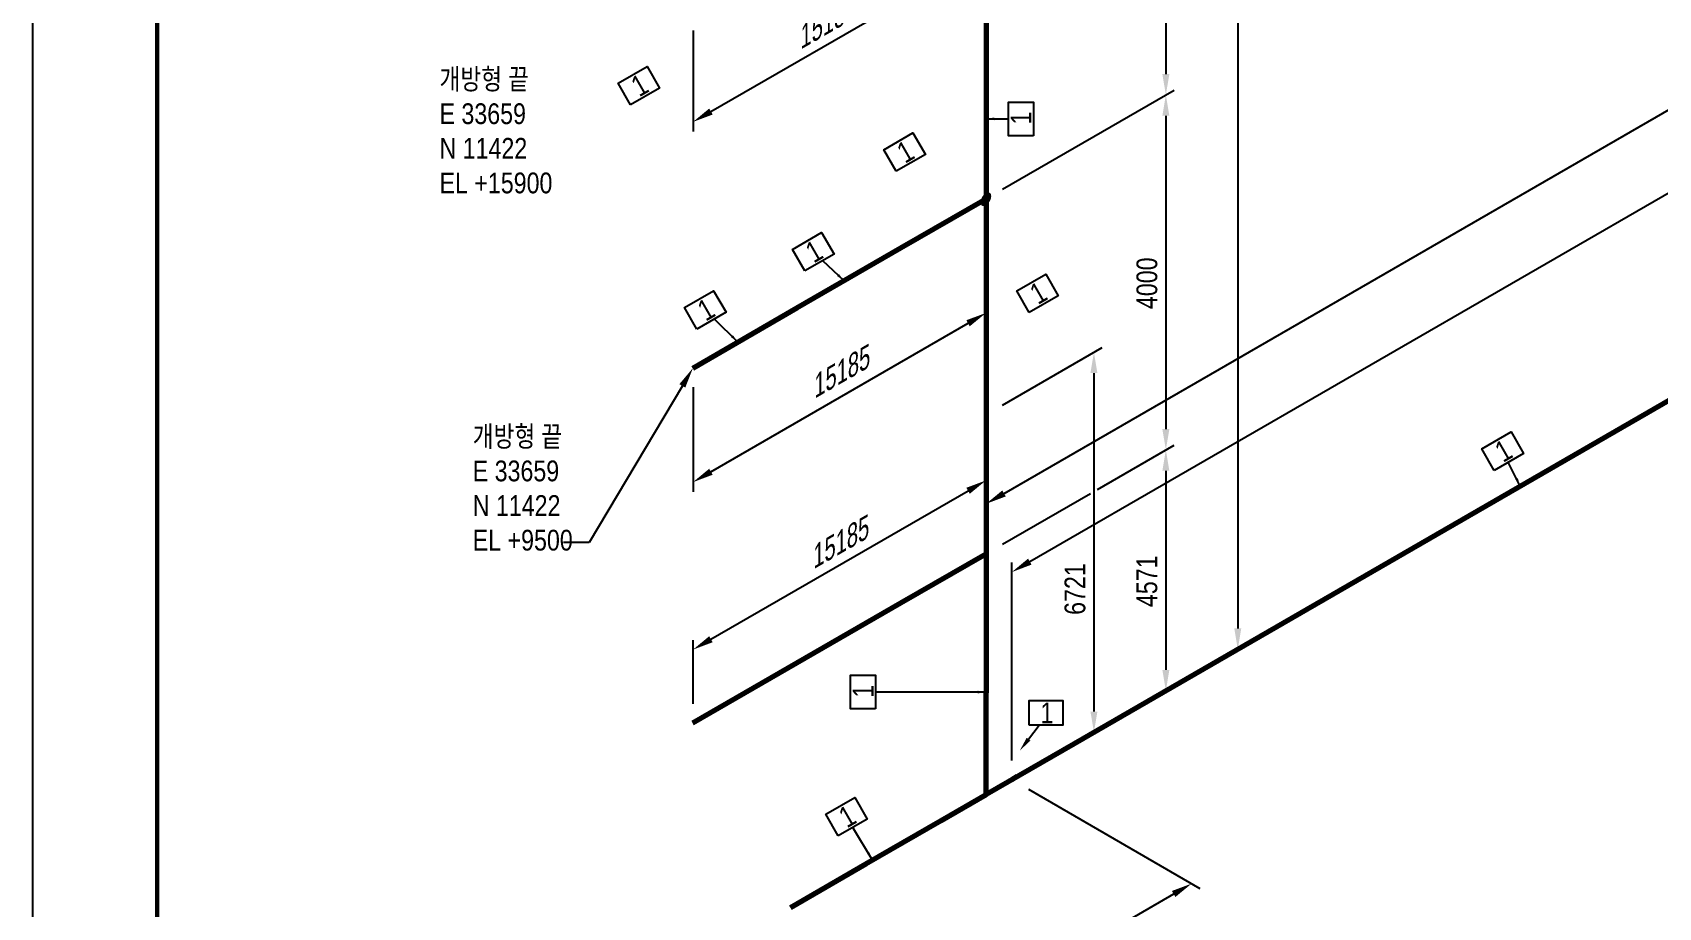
# Model space of a CAD drawing. Header units: millimetres. Extents: x 0 to 594, y 0 to 420.
# Drawn here: x 0 to 195.8, y 163.1 to 268.4 of the extents above; entities that cross this region are included whole.
import ezdxf
from ezdxf import colors
from ezdxf.entities.mleader import LeaderData, LeaderLine
from ezdxf.enums import TextEntityAlignment as Align
from ezdxf.math import Vec2, Vec3

# ---------------------------------------------------------------- set-up
doc = ezdxf.new("R2010")
doc.units = ezdxf.units.MM
doc.header["$LTSCALE"] = 0.25
for name, color, linetype in [('용접', 1, 'Continuous'), ('주석', 7, 'Continuous'), ('치수', 1, 'Continuous')]:
    doc.layers.add(name, color=color, linetype=linetype)
doc.layers.add('파이프', color=3, linetype='Continuous', lineweight=70)
doc.styles.add('AdskIsoAnnotation', font='arial.ttf', dxfattribs={"width": 0.8, "height": 1})
doc.styles.add('AdskIsoMetric', font='arial.ttf', dxfattribs={"width": 0.8, "height": 2.5})
doc.styles.add('AdskIsoMetric-30', font='arial.ttf', dxfattribs={"width": 0.8, "height": 2.5})
doc.styles.add('AdskIsoMetric30', font='arial.ttf', dxfattribs={"width": 0.8, "oblique": 30, "height": 2.5})
doc.styles.get("Standard").update_dxf_attribs({"font": 'arial.ttf'})
doc.dimstyles.new('AdskIsoMetric', dxfattribs={"dimtxt": 2.5, "dimasz": 2.5, "dimexe": 1, "dimexo": 2, "dimgap": 0.8, "dimtad": 1, "dimdec": 0, "dimrnd": 1, "dimzin": 0, "dimdsep": 46, "dimtxsty": 'AdskIsoMetric', "dimcen": 0, "dimclrt": 7, "dimadec": 0, "dimazin": 0, "dimtfac": 1, "dimtdec": 0, "dimtmove": 1, "dimatfit": 3, "dimfxl": 0, "dimfrac": 2, "dimtolj": 1, "dimtzin": 0, "dimarcsym": 0})

# ---------------------------------------------------------------- blocks, each defined once
blk = doc.blocks.new('*D38')
at = {"layer": 'Defpoints', "color": 0}
for p in [(353.42, 339.42), (353.42, 314.42), (117.91, 178.45)]:
    blk.add_point(p, dxfattribs=at)
at = {"layer": '치수', "color": 0, "lineweight": -2}
for p, q in [((353.42, 316.73), (353.42, 340.58)), ((120.07, 204.7), (351.26, 338.17)), ((117.91, 180.76), (117.91, 204.61))]:
    blk.add_line(p, q, dxfattribs=at)
at = {"layer": '치수', "color": 0}
for points in [[(351.05, 338.54), (351.46, 337.81), (353.42, 339.42)], [(119.86, 205.06), (120.28, 204.34), (117.91, 203.45)]]:
    blk.add_solid(points, dxfattribs=at)
at = {"layer": '치수', "color": 7, "insert": (235.66, 274.05), "char_height": 2.5, "attachment_point": 5, "rotation": 30, "style": 'AdskIsoMetric30'}
blk.add_mtext('\\A1;11349', dxfattribs=at)
blk = doc.blocks.new('*D39')
at = {"layer": 'Defpoints', "color": 0}
for p in [(353.42, 349.42), (353.42, 314.42), (114.8, 176.66)]:
    blk.add_point(p, dxfattribs=at)
at = {"layer": '치수', "color": 0, "lineweight": -2}
for p, q in [((353.42, 316.73), (353.42, 350.58)), ((116.97, 212.91), (351.26, 348.17))]:
    blk.add_line(p, q, dxfattribs=at)
at = {"layer": '치수', "color": 0}
for points in [[(351.05, 348.54), (351.46, 347.81), (353.42, 349.42)], [(116.76, 213.27), (117.17, 212.55), (114.8, 211.66)]]:
    blk.add_solid(points, dxfattribs=at)
at = {"layer": '치수', "color": 7, "insert": (234.11, 283.16), "char_height": 2.5, "attachment_point": 5, "rotation": 30, "style": 'AdskIsoMetric30'}
blk.add_mtext('\\A1;12008', dxfattribs=at)
blk = doc.blocks.new('*D40')
at = {"layer": 'Defpoints', "color": 0}
for p in [(114.8, 222.4), (127.79, 184.16), (114.8, 176.66)]:
    blk.add_point(p, dxfattribs=at)
at = {"layer": '치수', "color": 0, "lineweight": -2}
for p, q in [((116.8, 223.55), (128.79, 230.47)), ((127.79, 227.4), (127.79, 186.66))]:
    blk.add_line(p, q, dxfattribs=at)
at = {"layer": '치수', "color": 0}
for points in [[(127.37, 227.4), (128.21, 227.4), (127.79, 229.9)], [(127.37, 186.66), (128.21, 186.66), (127.79, 184.16)]]:
    blk.add_solid(points, dxfattribs=at)
at = {"layer": '치수', "color": 7, "insert": (125.52, 201.4), "char_height": 2.5, "attachment_point": 5, "rotation": 90, "style": 'AdskIsoMetric-30'}
blk.add_mtext('\\A1;6721', dxfattribs=at)
blk = doc.blocks.new('*D44')
at = {"layer": 'Defpoints', "color": 0}
for p in [(114.8, 291.33), (136.45, 260.88), (114.8, 248.38)]:
    blk.add_point(p, dxfattribs=at)
at = {"layer": '치수', "color": 0, "lineweight": -2}
for p, q in [((116.8, 292.49), (137.45, 304.41)), ((136.45, 301.33), (136.45, 263.38)), ((116.8, 249.53), (137.45, 261.46))]:
    blk.add_line(p, q, dxfattribs=at)
at = {"layer": '치수', "color": 0}
for points in [[(136.03, 301.33), (136.87, 301.33), (136.45, 303.83)], [(136.03, 263.38), (136.87, 263.38), (136.45, 260.88)]]:
    blk.add_solid(points, dxfattribs=at)
at = {"layer": '치수', "color": 7, "insert": (134.18, 281.05), "char_height": 2.5, "attachment_point": 5, "rotation": 90, "style": 'AdskIsoMetric-30'}
blk.add_mtext('\\A1;6400', dxfattribs=at)
blk = doc.blocks.new('*D45')
at = {"layer": 'Defpoints', "color": 0}
for p in [(114.8, 248.38), (136.45, 218.15), (114.8, 205.65)]:
    blk.add_point(p, dxfattribs=at)
at = {"layer": '치수', "color": 0, "lineweight": -2}
for p, q in [((116.8, 249.53), (137.45, 261.46)), ((136.45, 258.38), (136.45, 220.65)), ((128.22, 213.4), (137.45, 218.73)), ((116.8, 206.8), (127.36, 212.9))]:
    blk.add_line(p, q, dxfattribs=at)
at = {"layer": '치수', "color": 0}
for points in [[(136.03, 258.38), (136.87, 258.38), (136.45, 260.88)], [(136.03, 220.65), (136.87, 220.65), (136.45, 218.15)]]:
    blk.add_solid(points, dxfattribs=at)
at = {"layer": '치수', "color": 7, "insert": (134.18, 238.21), "char_height": 2.5, "attachment_point": 5, "rotation": 90, "style": 'AdskIsoMetric-30'}
blk.add_mtext('\\A1;4000', dxfattribs=at)
blk = doc.blocks.new('*D46')
at = {"layer": 'Defpoints', "color": 0}
for p in [(114.8, 205.65), (136.45, 189.16), (114.8, 176.66)]:
    blk.add_point(p, dxfattribs=at)
at = {"layer": '치수', "color": 0, "lineweight": -2}
for p, q in [((128.22, 213.4), (137.45, 218.73)), ((136.45, 215.65), (136.45, 191.66)), ((116.8, 206.8), (127.36, 212.9))]:
    blk.add_line(p, q, dxfattribs=at)
at = {"layer": '치수', "color": 0}
for points in [[(136.03, 215.65), (136.87, 215.65), (136.45, 218.15)], [(136.03, 191.66), (136.87, 191.66), (136.45, 189.16)]]:
    blk.add_solid(points, dxfattribs=at)
at = {"layer": '치수', "color": 7, "insert": (134.18, 202.34), "char_height": 2.5, "attachment_point": 5, "rotation": 90, "style": 'AdskIsoMetric-30'}
blk.add_mtext('\\A1;4571', dxfattribs=at)
blk = doc.blocks.new('*D47')
at = {"layer": 'Defpoints', "color": 0}
for p in [(114.8, 355.99), (145.11, 194.16), (114.8, 176.66)]:
    blk.add_point(p, dxfattribs=at)
at = {"layer": '치수', "color": 0, "lineweight": -2}
for p, q in [((116.8, 357.15), (146.11, 374.07)), ((145.11, 370.99), (145.11, 196.66))]:
    blk.add_line(p, q, dxfattribs=at)
at = {"layer": '치수', "color": 0}
for points in [[(144.69, 370.99), (145.53, 370.99), (145.11, 373.49)], [(144.69, 196.66), (145.53, 196.66), (145.11, 194.16)]]:
    blk.add_solid(points, dxfattribs=at)
at = {"layer": '치수', "color": 7, "insert": (142.84, 282.52), "char_height": 2.5, "attachment_point": 5, "rotation": 90, "style": 'AdskIsoMetric-30'}
blk.add_mtext('\\A1;26971', dxfattribs=at)
blk = doc.blocks.new('*D51')
at = {"layer": 'Defpoints', "color": 0}
for p in [(114.8, 291.33), (114.8, 278), (79.52, 270.96)]:
    blk.add_point(p, dxfattribs=at)
at = {"layer": '치수', "color": 0, "lineweight": -2}
for p, q in [((81.68, 258.88), (112.63, 276.75)), ((79.52, 268.65), (79.52, 256.48))]:
    blk.add_line(p, q, dxfattribs=at)
at = {"layer": '치수', "color": 0}
for points in [[(112.43, 277.11), (112.84, 276.39), (114.8, 278)], [(81.47, 259.24), (81.89, 258.52), (79.52, 257.63)]]:
    blk.add_solid(points, dxfattribs=at)
at = {"layer": '치수', "color": 7, "insert": (95.22, 269.34), "char_height": 2.5, "attachment_point": 5, "rotation": 30, "style": 'AdskIsoMetric30'}
blk.add_mtext('\\A1;15185', dxfattribs=at)
blk = doc.blocks.new('*D52')
at = {"layer": 'Defpoints', "color": 0}
for p in [(114.8, 248.38), (114.8, 234.64), (79.52, 228.01)]:
    blk.add_point(p, dxfattribs=at)
at = {"layer": '치수', "color": 0, "lineweight": -2}
for p, q in [((81.68, 215.52), (112.63, 233.39)), ((79.52, 225.7), (79.52, 213.12))]:
    blk.add_line(p, q, dxfattribs=at)
at = {"layer": '치수', "color": 0}
for points in [[(112.43, 233.76), (112.84, 233.03), (114.8, 234.64)], [(81.47, 215.88), (81.89, 215.16), (79.52, 214.27)]]:
    blk.add_solid(points, dxfattribs=at)
at = {"layer": '치수', "color": 7, "insert": (96.88, 227.3), "char_height": 2.5, "attachment_point": 5, "rotation": 30, "style": 'AdskIsoMetric30'}
blk.add_mtext('\\A1;15185', dxfattribs=at)
blk = doc.blocks.new('*D53')
at = {"layer": 'Defpoints', "color": 0}
for p in [(114.8, 214.48), (114.8, 205.65), (79.52, 185.28)]:
    blk.add_point(p, dxfattribs=at)
at = {"layer": '치수', "color": 0, "lineweight": -2}
for p, q in [((81.68, 195.36), (112.63, 213.23)), ((79.52, 187.59), (79.52, 195.26))]:
    blk.add_line(p, q, dxfattribs=at)
at = {"layer": '치수', "color": 0}
for points in [[(112.43, 213.59), (112.84, 212.87), (114.8, 214.48)], [(81.47, 195.72), (81.89, 195), (79.52, 194.11)]]:
    blk.add_solid(points, dxfattribs=at)
at = {"layer": '치수', "color": 7, "insert": (96.76, 206.77), "char_height": 2.5, "attachment_point": 5, "rotation": 30, "style": 'AdskIsoMetric30'}
blk.add_mtext('\\A1;15185', dxfattribs=at)
blk = doc.blocks.new('*D54')
at = {"layer": 'Defpoints', "color": 0}
for p in [(117.91, 178.45), (139.56, 165.95), (80.66, 156.95)]:
    blk.add_point(p, dxfattribs=at)
at = {"layer": '치수', "color": 0, "lineweight": -2}
for p, q in [((119.91, 177.3), (140.56, 165.37)), ((104.48, 145.7), (137.39, 164.7)), ((82.66, 155.79), (103.32, 143.87))]:
    blk.add_line(p, q, dxfattribs=at)
at = {"layer": '치수', "color": 0}
for points in [[(137.18, 165.06), (137.6, 164.34), (139.56, 165.95)], [(104.27, 146.06), (104.69, 145.34), (102.32, 144.45)]]:
    blk.add_solid(points, dxfattribs=at)
at = {"layer": '치수', "color": 7, "insert": (116.69, 155.37), "char_height": 2.5, "attachment_point": 5, "rotation": 30, "style": 'AdskIsoMetric-30'}
blk.add_mtext('\\A1;15844', dxfattribs=at)
blk = doc.blocks.new('절곡부-4-Iso2DSkew90')
at = {"color": 0, "linetype": 'ByBlock', "lineweight": -2, "extrusion": (-0.707107, 0.408248, -0.57735)}
for p, q in [((0, 0), (0, 12.25)), ((10.61, 6.12), (0, 0)), ((0, 0), (0, 0))]:
    blk.add_line(p, q, dxfattribs=at)
blk = doc.blocks.new('Weld-1-IsoLeft')
blk.add_hatch(color=256).paths.add_polyline_path([(-0.0293, 0.019), (-0.0343, 0.0155), (-0.0383, 0.0116), (-0.041, 0.0073), (-0.0424, 0.0028), (-0.0424, -0.0017), (-0.041, -0.0062), (-0.0383, -0.0105), (-0.0343, -0.0145), (-0.0293, -0.0179), (-0.0232, -0.0209), (-0.0164, -0.0231), (-0.009, -0.0247), (-0.0012, -0.0255), (0.0067, -0.0255), (0.0145, -0.0247), (0.0219, -0.0231), (0.0287, -0.0209), (0.0348, -0.0179), (0.0398, -0.0145), (0.0438, -0.0105), (0.0465, -0.0062), (0.0479, -0.0017), (0.0479, 0.0028), (0.0465, 0.0073), (0.0438, 0.0116), (0.0398, 0.0155), (0.0348, 0.019), (0.0287, 0.022), (0.0219, 0.0242), (0.0145, 0.0258), (0.0067, 0.0266), (-0.0012, 0.0266), (-0.009, 0.0258), (-0.0164, 0.0242), (-0.0232, 0.022)], is_closed=False, flags=0)
blk = doc.blocks.new('Weld-1-Iso2DSkew90')
blk.add_hatch(color=256).paths.add_polyline_path([(-0.65, -0.37), (-0.56, -0.32), (-0.45, -0.26), (-0.34, -0.19), (-0.21, -0.12), (-0.07, -0.04), (0.06, 0.04), (0.2, 0.11), (0.33, 0.19), (0.44, 0.26), (0.55, 0.32), (0.64, 0.37), (0.7, 0.41), (0.75, 0.43), (0.77, 0.45), (0.77, 0.45), (0.75, 0.43), (0.7, 0.4), (0.63, 0.37), (0.54, 0.31), (0.44, 0.25), (0.32, 0.18), (0.19, 0.11), (0.06, 0.03), (-0.08, -0.05), (-0.21, -0.12), (-0.34, -0.2), (-0.46, -0.27), (-0.57, -0.33), (-0.65, -0.38), (-0.72, -0.42), (-0.77, -0.44), (-0.79, -0.46), (-0.79, -0.46), (-0.76, -0.44), (-0.72, -0.41)], is_closed=False, flags=0)
blk = doc.blocks.new('AnnoRect')
at = {"color": 0, "linetype": 'ByBlock', "lineweight": -2}
blk.add_wipeout([(-0.81, -0.6), (-0.81, 0.6), (0.81, 0.6), (0.81, -0.6)], dxfattribs=at)
blk.add_lwpolyline([(-0.81, -0.6), (-0.81, 0.6), (0.81, 0.6), (0.81, -0.6)], close=True, dxfattribs=at)
at = {"color": 0, "linetype": 'ByBlock', "lineweight": -2, "style": 'AdskIsoAnnotation', "width": 0.8}
blk.add_attdef('XX', text='', height=1, dxfattribs=at).set_placement((0, 0), align=Align.MIDDLE_CENTER)

msp = doc.modelspace()

# ---------------------------------------------------------------- linework, layer by layer
at = {"layer": '파이프'}
for points in [[(114.7999, 274.3609), (114.7999, 222.3958)], [(104.5476, 242.4591), (114.7999, 248.3783)], [(234.1102, 245.5406), (125.4065, 182.7805)], [(92.0313, 235.2329), (104.5476, 242.4591)], [(79.515, 228.0066), (92.0313, 235.2329)], [(114.7999, 222.3958), (114.7999, 188.9042)], [(104.5476, 199.7308), (114.7999, 205.65)], [(92.0313, 192.5045), (104.5476, 199.7308)], [(79.515, 185.2783), (92.0313, 192.5045)], [(118.5658, 178.831), (117.9065, 178.4503)], [(109.4004, 173.5393), (114.8, 176.6568)], [(100.336, 168.3059), (109.4004, 173.5393)], [(91.2715, 163.0726), (100.336, 168.3059)]]:
    msp.add_lwpolyline(points, dxfattribs=at)

# ---------------------------------------------------------------- block references
at = {"layer": '용접', "xscale": 20, "yscale": 20, "zscale": 20, "rotation": 240.0000000001966}
msp.add_blockref('Weld-1-IsoLeft', (114.7999, 248.3783), dxfattribs=at)
at = {"layer": '용접'}
msp.add_blockref('Weld-1-Iso2DSkew90', (117.9065, 178.4503), dxfattribs=at)
at = {"layer": '주석'}
ref = msp.add_blockref('AnnoRect', (73, 262), dxfattribs=dict(at, xscale=2.5, yscale=2.5, zscale=2.5, rotation=30.00000000005867))
ref.add_attrib('XX_001', '1', (73.0451, 260.5767), dxfattribs={"layer": '0', "color": 0, "linetype": 'ByBlock', "lineweight": -2, "height": 2.5, "rotation": 30, "style": 'AdskIsoAnnotation', "width": 0.8})
at = {"layer": '파이프'}
msp.add_blockref('절곡부-4-Iso2DSkew90', (114.7999, 176.6567), dxfattribs=at)

# ---------------------------------------------------------------- texts
at = {"layer": '주석', "char_height": 2.5, "attachment_point": 7, "style": 'AdskIsoAnnotation'}
for s, insert in [('{\\fGulim|b0|i0|c129|p50;개방형 끝\\P}E 33659\\PN 11422\\PEL +15900', (49, 249)), ('{\\fGulim|b0|i0|c129|p50;개방형 끝\\P}E 33659\\PN 11422\\PEL +9500', (53, 206))]:
    msp.add_mtext(s, dxfattribs=dict(at, insert=insert))

# ---------------------------------------------------------------- dimensions: what is measured, and where the dimension line sits
at = {"layer": '치수'}
for base, p1, p2, angle, text, override, picture, middle in [((145.1108, 194.1567), (114.7999, 355.9903), (114.7999, 176.6567), 270, '26971', {"dimtad": 0, "dimlfac": 150.396806, "dimtxsty": 'AdskIsoMetric-30', "dimse1": 0, "dimse2": 1, "dimsd1": 0, "dimsd2": 0, "dimtmove": 1}, '*D47', (142.8445, 282.5151)), ((353.4206, 349.4244), (114.7999, 176.6567), (353.4206, 314.4244), 30, '12008', {"dimtad": 0, "dimlfac": 43.581167, "dimtxsty": 'AdskIsoMetric30', "dimse1": 1, "dimse2": 0, "dimsd1": 0, "dimsd2": 0, "dimtmove": 1}, '*D39', (234.1102, 283.1584)), ((353.4206, 339.4244), (117.9065, 178.4503), (353.4206, 314.4244), 30, '11349', {"dimtad": 0, "dimlfac": 41.732743, "dimtxsty": 'AdskIsoMetric30', "dimse1": 0, "dimse2": 0, "dimsd1": 0, "dimsd2": 0, "dimtmove": 1}, '*D38', (235.6635, 274.0543)), ((136.4506, 260.8783), (114.7999, 291.3327), (114.7999, 248.3783), 270, '6400', {"dimtad": 0, "dimlfac": 148.995238, "dimtxsty": 'AdskIsoMetric-30', "dimse1": 0, "dimse2": 0, "dimsd1": 0, "dimsd2": 0, "dimtmove": 1}, '*D44', (134.1843, 281.0471)), ((114.7999, 278.0022), (79.515, 270.961), (114.7999, 291.3327), 30, '15185', {"dimtad": 0, "dimlfac": 372.703005, "dimtxsty": 'AdskIsoMetric30', "dimse1": 0, "dimse2": 1, "dimsd1": 0, "dimsd2": 0, "dimtmove": 1}, '*D51', (95.2235, 269.3377)), ((136.4506, 218.15), (114.7999, 248.3783), (114.7999, 205.65), 270, '4000', {"dimtad": 0, "dimlfac": 93.614679, "dimtxsty": 'AdskIsoMetric-30', "dimse1": 0, "dimse2": 0, "dimsd1": 0, "dimsd2": 0, "dimtmove": 1}, '*D45', (134.1843, 238.2057)), ((114.7999, 234.6443), (79.515, 228.0066), (114.7999, 248.3783), 30, '15185', {"dimtad": 0, "dimlfac": 372.703005, "dimtxsty": 'AdskIsoMetric30', "dimse1": 0, "dimse2": 1, "dimsd1": 0, "dimsd2": 0, "dimtmove": 1}, '*D52', (96.8752, 227.2981)), ((127.7903, 184.1567), (114.7999, 222.3958), (114.7999, 176.6567), 270, '6721', {"dimtad": 0, "dimlfac": 146.946445, "dimtxsty": 'AdskIsoMetric-30', "dimse1": 0, "dimse2": 1, "dimsd1": 0, "dimsd2": 0, "dimtmove": 1}, '*D40', (125.524, 201.3998)), ((136.4506, 189.1567), (114.7999, 205.65), (114.7999, 176.6567), 270, '4571', {"dimtad": 0, "dimlfac": 157.664085, "dimtxsty": 'AdskIsoMetric-30', "dimse1": 0, "dimse2": 1, "dimsd1": 0, "dimsd2": 0, "dimtmove": 1}, '*D46', (134.1843, 202.3449)), ((114.7999, 214.4815), (79.515, 185.2783), (114.7999, 205.65), 30, '15185', {"dimtad": 0, "dimlfac": 372.703005, "dimtxsty": 'AdskIsoMetric30', "dimse2": 1}, '*D53', (96.7637, 206.769)), ((139.5572, 165.9503), (80.6649, 156.9488), (117.9065, 178.4503), 30, '15844', {"dimtad": 0, "dimlfac": 368.445197, "dimtxsty": 'AdskIsoMetric-30', "dimse1": 0, "dimse2": 0, "dimsd1": 0, "dimsd2": 0, "dimtmove": 1}, '*D54', (116.6895, 155.3655))]:
    dim = msp.add_linear_dim(base=base, p1=p1, p2=p2, angle=angle, text=text, dimstyle='AdskIsoMetric', override=override, dxfattribs=at)
    dim.commit()
    dim.dimension.update_dxf_attribs({"geometry": picture, "text_midpoint": middle, "dimtype": 160})

# ---------------------------------------------------------------- leaders
at = {"layer": '주석'}
ml = msp.add_multileader_mtext('Standard', dxfattribs=at)
ml.set_content('')
ml.set_leader_properties()
ml.build(insert=Vec2(0, 0))
ml.multileader.update_dxf_attribs({"dogleg_length": 0, "arrow_head_size": 0})
ctx = ml.context
ctx.base_point, ctx.arrow_head_size = Vec3(117.5, 258), 0
notes = []
notes.append((ctx, [(0, (1, 1, 0), (117.5, 258), (-1, 0), 0, [(0, [(114.7999, 258)], 0, [])])]))
ctx.mtext, ml.multileader.dxf.content_type = None, 0
ml = msp.add_multileader_mtext('Standard', dxfattribs=at)
ml.set_content('')
ml.set_leader_properties()
ml.build(insert=Vec2(0, 0))
ml.multileader.update_dxf_attribs({"dogleg_length": 0, "arrow_head_size": 0})
ctx = ml.context
ctx.base_point, ctx.arrow_head_size = Vec3(95.14, 240.9262), 0
notes.append((ctx, [(0, (1, 1, 0), (95.14, 240.9262), (-1, 0), 0, [(0, [(97.706, 238.5092)], 0, [])])]))
ctx.mtext, ml.multileader.dxf.content_type = None, 0
ml = msp.add_multileader_mtext('Standard', dxfattribs=at)
ml.set_content('')
ml.set_leader_properties()
ml.build(insert=Vec2(0, 0))
ml.multileader.update_dxf_attribs({"dogleg_length": 0, "arrow_head_size": 0})
ctx = ml.context
ctx.base_point, ctx.arrow_head_size = Vec3(82.1079, 233.9076), 0
notes.append((ctx, [(0, (1, 1, 0), (82.1079, 233.9076), (-1, 0), 0, [(0, [(84.9249, 231.13)], 0, [])])]))
ctx.mtext, ml.multileader.dxf.content_type = None, 0
ml = msp.add_multileader_mtext('Standard', dxfattribs=at)
ml.set_content('')
ml.set_leader_properties()
ml.build(insert=Vec2(0, 0))
ml.multileader.update_dxf_attribs({"dogleg_length": 3.0619, "arrow_head_size": 2.5})
ctx = ml.context
ctx.base_point, ctx.arrow_head_size = Vec3(63.9381, 207), 2.5
notes.append((ctx, [(0, (1, 1, 0), (67, 207), (-1, 0), 3.0619, [(0, [(79.515, 228.0066)], 0, [])])]))
ctx.mtext, ml.multileader.dxf.content_type = None, 0
ml = msp.add_multileader_mtext('Standard', dxfattribs=at)
ml.set_content('')
ml.set_leader_properties()
ml.build(insert=Vec2(0, 0))
ml.multileader.update_dxf_attribs({"dogleg_length": 0, "arrow_head_size": 0})
ctx = ml.context
ctx.base_point, ctx.arrow_head_size = Vec3(177.676, 216.6583), 0
notes.append((ctx, [(0, (1, 1, 0), (177.676, 216.6583), (-1, 0), 0, [(0, [(179.1201, 213.792)], 0, [])])]))
ctx.mtext, ml.multileader.dxf.content_type = None, 0
ml = msp.add_multileader_mtext('Standard', dxfattribs=at)
ml.set_content('')
ml.set_leader_properties()
ml.build(insert=Vec2(0, 0))
ml.multileader.update_dxf_attribs({"dogleg_length": 0, "arrow_head_size": 0})
ctx = ml.context
ctx.base_point, ctx.arrow_head_size = Vec3(101.5, 189), 0
notes.append((ctx, [(0, (1, 1, 0), (101.5, 189), (-1, 0), 0, [(0, [(114.7999, 189)], 0, [])])]))
ctx.mtext, ml.multileader.dxf.content_type = None, 0
ml = msp.add_multileader_mtext('Standard', dxfattribs=at)
ml.set_content('')
ml.set_leader_properties()
ml.build(insert=Vec2(0, 0))
ml.multileader.update_dxf_attribs({"dogleg_length": 0, "arrow_head_size": 1.7231})
ctx = ml.context
ctx.base_point, ctx.arrow_head_size = Vec3(121.2, 185), 1.7231
notes.append((ctx, [(0, (1, 1, 0), (121.2, 185), (-1, 0), 0, [(0, [(118.8695, 181.9618)], 0, [])])]))
ctx.mtext, ml.multileader.dxf.content_type = None, 0
ml = msp.add_multileader_mtext('Standard', dxfattribs=at)
ml.set_content('')
ml.set_leader_properties()
ml.build(insert=Vec2(0, 0))
ml.multileader.update_dxf_attribs({"dogleg_length": 0, "arrow_head_size": 0})
ctx = ml.context
ctx.base_point, ctx.arrow_head_size = Vec3(98.7709, 172.713), 0
notes.append((ctx, [(0, (1, 1, 0), (98.7709, 172.713), (-1, 0), 0, [(0, [(101.1345, 168.767)], 0, [])])]))
ctx.mtext, ml.multileader.dxf.content_type = None, 0
for ctx, leaders in notes:
    for number, flags, end, landing, length, lines in leaders:
        leader = LeaderData()
        leader.index, (leader.has_last_leader_line, leader.has_dogleg_vector, leader.attachment_direction) = number, flags
        leader.last_leader_point, leader.dogleg_vector, leader.dogleg_length = Vec3(end), Vec3(landing), length
        for number, points, colour, breaks in lines:
            line = LeaderLine()
            line.index, line.vertices, line.color, line.breaks = number, Vec3.list(points), colors.encode_raw_color(colour), breaks
            leader.lines.append(line)
        ctx.leaders.append(leader)

# ---------------------------------------------------------------- next in the draw order: block references
ref = msp.add_blockref('AnnoRect', (119, 258), dxfattribs=dict(at, xscale=2.500000000000001, yscale=2.500000000000001, zscale=2.500000000000001, rotation=90.0000000000522))
ref.add_attrib('XX_001', '1', (120.2551, 257.3274), dxfattribs={"layer": '0', "color": 0, "linetype": 'ByBlock', "lineweight": -2, "height": 2.5, "rotation": 90, "style": 'AdskIsoAnnotation', "width": 0.8})
ref = msp.add_blockref('AnnoRect', (105, 254), dxfattribs=dict(at, xscale=2.5, yscale=2.5, zscale=2.5, rotation=30.00000000005867))
ref.add_attrib('XX_001', '1', (105.0451, 252.5767), dxfattribs={"layer": '0', "color": 0, "linetype": 'ByBlock', "lineweight": -2, "height": 2.5, "rotation": 30, "style": 'AdskIsoAnnotation', "width": 0.8})
ref = msp.add_blockref('AnnoRect', (94, 242), dxfattribs=dict(at, xscale=2.5, yscale=2.5, zscale=2.5, rotation=30.00000000005527))
ref.add_attrib('XX_001', '1', (94.0451, 240.5767), dxfattribs={"layer": '0', "color": 0, "linetype": 'ByBlock', "lineweight": -2, "height": 2.5, "rotation": 30, "style": 'AdskIsoAnnotation', "width": 0.8})
ref = msp.add_blockref('AnnoRect', (121, 237), dxfattribs=dict(at, xscale=2.5, yscale=2.5, zscale=2.5, rotation=30.00000000005527))
ref.add_attrib('XX_001', '1', (121.0451, 235.5767), dxfattribs={"layer": '0', "color": 0, "linetype": 'ByBlock', "lineweight": -2, "height": 2.5, "rotation": 30, "style": 'AdskIsoAnnotation', "width": 0.8})
ref = msp.add_blockref('AnnoRect', (81, 235), dxfattribs=dict(at, xscale=2.5, yscale=2.5, zscale=2.5, rotation=30.00000000005527))
ref.add_attrib('XX_001', '1', (81.0451, 233.5767), dxfattribs={"layer": '0', "color": 0, "linetype": 'ByBlock', "lineweight": -2, "height": 2.5, "rotation": 30, "style": 'AdskIsoAnnotation', "width": 0.8})
ref = msp.add_blockref('AnnoRect', (177, 218), dxfattribs=dict(at, xscale=2.500000000000001, yscale=2.500000000000001, zscale=2.500000000000001, rotation=29.9999999999986))
ref.add_attrib('XX_001', '1', (177.0451, 216.5767), dxfattribs={"layer": '0', "color": 0, "linetype": 'ByBlock', "lineweight": -2, "height": 2.5, "rotation": 30, "style": 'AdskIsoAnnotation', "width": 0.8})
ref = msp.add_blockref('AnnoRect', (100, 189), dxfattribs=dict(at, xscale=2.500000000000001, yscale=2.500000000000001, zscale=2.500000000000001, rotation=90.0000000000522))
ref.add_attrib('XX_001', '1', (101.2551, 188.3274), dxfattribs={"layer": '0', "color": 0, "linetype": 'ByBlock', "lineweight": -2, "height": 2.5, "rotation": 90, "style": 'AdskIsoAnnotation', "width": 0.8})
ref = msp.add_blockref('AnnoRect', (122.0238, 186.5), dxfattribs=dict(at, xscale=2.5, yscale=2.5, zscale=2.5))
ref.add_attrib('XX_001', '1', (121.3512, 185.2449), dxfattribs={"layer": '0', "color": 0, "linetype": 'ByBlock', "lineweight": -2, "height": 2.5, "style": 'AdskIsoAnnotation', "width": 0.8})
ref = msp.add_blockref('AnnoRect', (98, 174), dxfattribs=dict(at, xscale=2.500000000000001, yscale=2.500000000000001, zscale=2.500000000000001, rotation=29.99999999999842))
ref.add_attrib('XX_001', '1', (98.0451, 172.5767), dxfattribs={"layer": '0', "color": 0, "linetype": 'ByBlock', "lineweight": -2, "height": 2.5, "rotation": 30, "style": 'AdskIsoAnnotation', "width": 0.8})

# ---------------------------------------------------------------- next in the draw order: linework, layer by layer
msp.add_lwpolyline([(0, 0), (594, 0), (594, 420), (0, 420)], close=True)
at = {"const_width": 0.5}
msp.add_lwpolyline([(15, 15), (579, 15), (579, 405), (15, 405)], close=True, dxfattribs=at)

doc.saveas('drawing.dxf')
